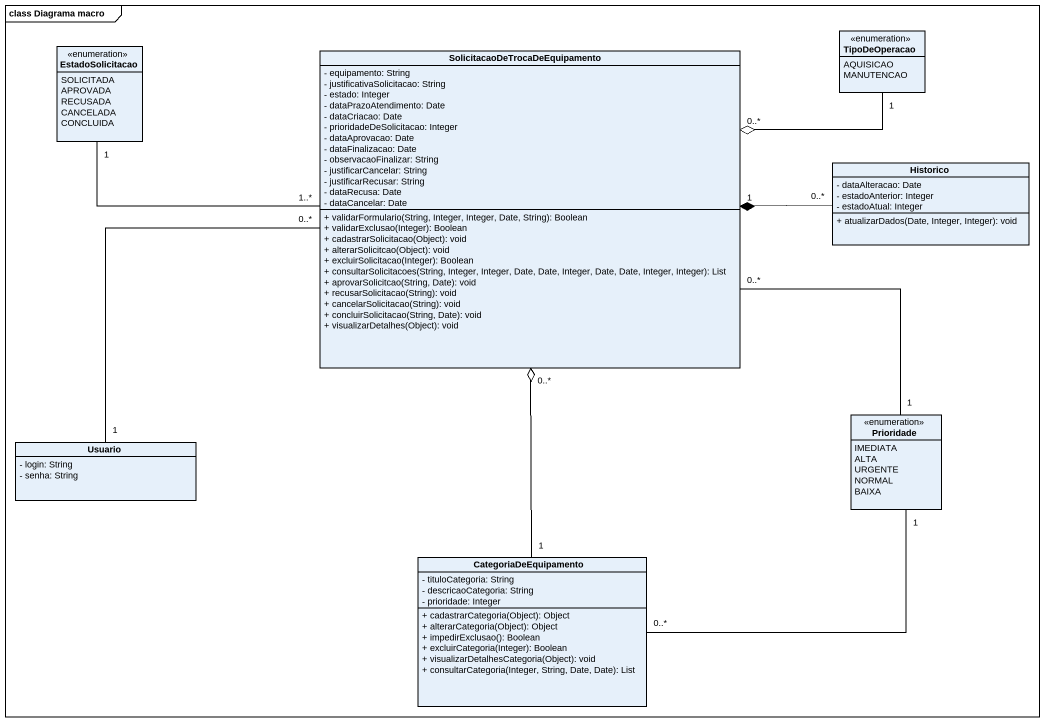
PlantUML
@startuml
mainframe class Diagrama macro
hide circle
hide empty members
skinparam classAttributeIconSize 0
enum EstadoSolicitacao {
  SOLICITADA
  APROVADA
  RECUSADA
  CANCELADA
  CONCLUIDA
}
enum TipoDeOperacao {
  AQUISICAO
  MANUTENCAO
}
class "SolicitacaoDeTrocaDeEquipamento" as SolicitacaoDeTrocaDeEquipame {
  - equipamento: String
  - justificativaSolicitacao: String
  - estado: Integer
  - dataPrazoAtendimento: Date
  - dataCriacao: Date
  - prioridadeDeSolicitacao: Integer
  - dataAprovacao: Date
  - dataFinalizacao: Date
  - observacaoFinalizar: String
  - justificarCancelar: String
  - justificarRecusar: String
  - dataRecusa: Date
  - dataCancelar: Date
  + validarFormulario(String, Integer, Integer, Date, String): Boolean
  + validarExclusao(Integer): Boolean
  + cadastrarSolicitacao(Object): void
  + alterarSolicitcao(Object): void
  + excluirSolicitacao(Integer): Boolean
  + consultarSolicitacoes(String, Integer, Integer, Date, Date, Integer, Date, Date, Integer, Integer): List
  + aprovarSolicitcao(String, Date): void
  + recusarSolicitacao(String): void
  + cancelarSolicitacao(String): void
  + concluirSolicitacao(String, Date): void
  + visualizarDetalhes(Object): void
}
class Historico {
  - dataAlteracao: Date
  - estadoAnterior: Integer
  - estadoAtual: Integer
  + atualizarDados(Date, Integer, Integer): void
}
enum Prioridade {
  IMEDIATA
  ALTA
  URGENTE
  NORMAL
  BAIXA
}
class Usuario {
  - login: String
  - senha: String
}
class CategoriaDeEquipamento {
  - tituloCategoria: String
  - descricaoCategoria: String
  - prioridade: Integer
  + cadastrarCategoria(Object): Object
  + alterarCategoria(Object): Object
  + impedirExclusao(): Boolean
  + excluirCategoria(Integer): Boolean
  + visualizarDetalhesCategoria(Object): void
  + consultarCategoria(Integer, String, Date, Date): List
}
TipoDeOperacao "1" -left-o "0..*" SolicitacaoDeTrocaDeEquipame
SolicitacaoDeTrocaDeEquipame "1..*" -left- "1" EstadoSolicitacao
SolicitacaoDeTrocaDeEquipame "0..*" -- "1" Prioridade
Historico "0..*" -left-* "1" SolicitacaoDeTrocaDeEquipame
Usuario "1" -up- "0..*" SolicitacaoDeTrocaDeEquipame
CategoriaDeEquipamento "1" -up-o "0..*" SolicitacaoDeTrocaDeEquipame
CategoriaDeEquipamento "0..*" -right- "1" Prioridade
@enduml
